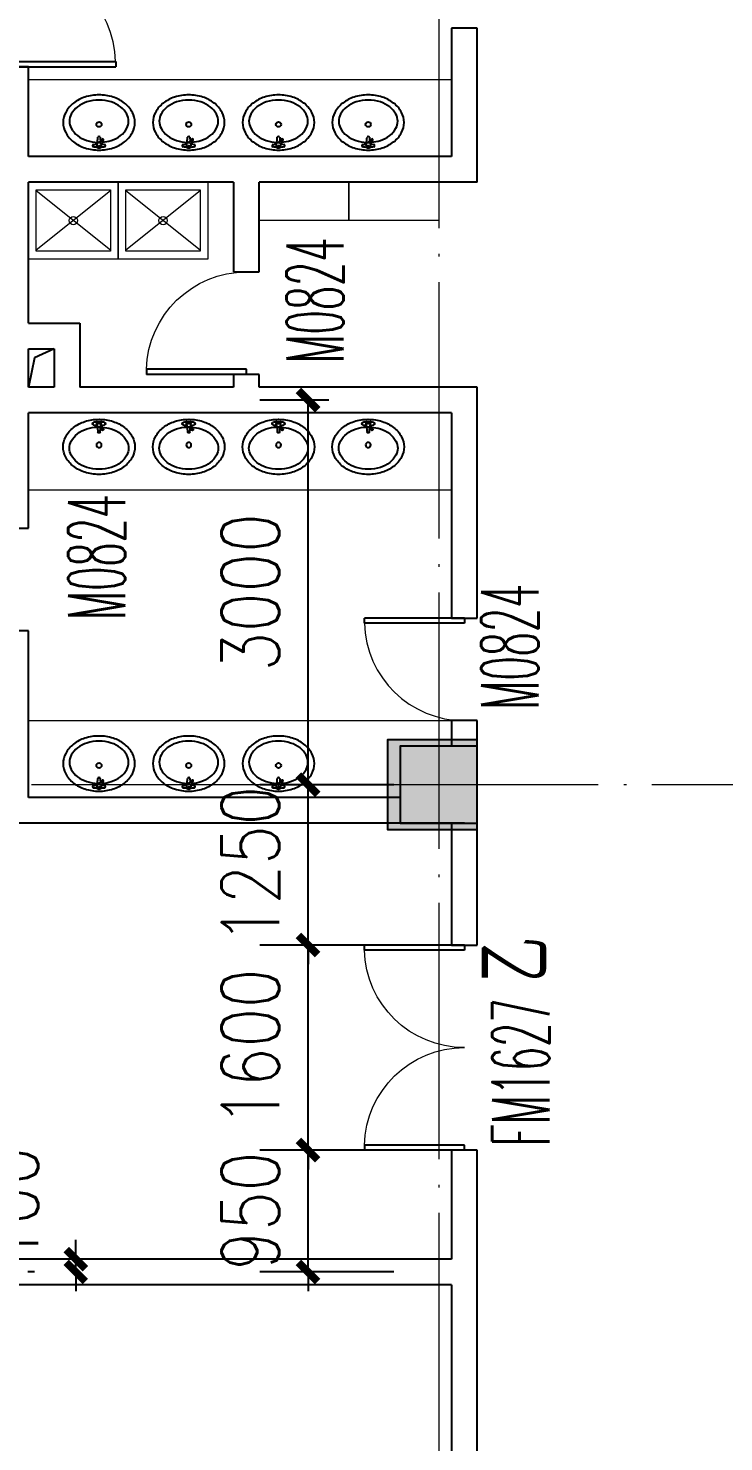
# Model space of a CAD drawing. Extents: x 1417642 to 3570900, y 124798 to 1191112.
# Drawn here: x 1518208 to 1523634, y 312093 to 323117 of the extents above; entities that cross this region are included whole.
import ezdxf

# ---------------------------------------------------------------- set-up
doc = ezdxf.new("R2010")
doc.units = 0
doc.header["$LTSCALE"] = 1000
doc.header["$MEASUREMENT"] = 0
doc.linetypes.add('DOTE', pattern=[2.42, 2, -0.2, 0.02, -0.2])
doc.layers.get('0').update_dxf_attribs({"linetype": 'CONTINUOUS'})
doc.layers.get('Defpoints').update_dxf_attribs({"linetype": 'CONTINUOUS'})
for name, color, linetype in [('colu', 2, 'CONTINUOUS'), ('COLUMN', 9, 'CONTINUOUS'), ('DOTE', 1, 'DOTE'), ('LATRINE', 6, 'CONTINUOUS'), ('LVTRY', 6, 'CONTINUOUS'), ('PUB_DIM', 3, 'CONTINUOUS'), ('PUB_HATCH', 8, 'CONTINUOUS'), ('tiaozheng', 20, 'CONTINUOUS'), ('WALL', 4, 'CONTINUOUS'), ('WINDOW', 2, 'CONTINUOUS'), ('WINDOW_TEXT', 7, 'CONTINUOUS'), ('柱填充', 8, 'CONTINUOUS')]:
    doc.layers.add(name, color=color, linetype=linetype)
doc.styles.add('_TCH_WINDOW', font='ROMANS.shx', dxfattribs={"width": 0.7, "height": 400, "bigfont": 'Z.shx'})
doc.styles.add('DIM_FONT', font='SIMPLEX.shx', dxfattribs={"width": 0.8})
doc.dimstyles.new('DIMN150', dxfattribs={"dimscale": 1.5, "dimtxt": 300, "dimasz": 100, "dimexe": 250, "dimexo": 300, "dimgap": 150, "dimtad": 1, "dimdec": 0, "dimzin": 0, "dimdsep": 46, "dimtxsty": 'DIM_FONT', "dimblk": 'ARCHTICK', "dimcen": 0.09, "dimdle": 1.5, "dimclrt": 7, "dimazin": 2, "dimtfac": 1, "dimtdec": 0, "dimtix": 1, "dimtmove": 2, "dimatfit": 3, "dimldrblk": 'ARCHTICK', "dimfxl": 1, "dimtolj": 1, "dimtzin": 0, "dimarcsym": 0})

# ---------------------------------------------------------------- blocks, each defined once
blk = doc.blocks.new('i89')
at = {"layer": '柱填充'}
h = blk.add_hatch(color=256, dxfattribs=at)
h.paths.add_polyline_path([(1555333, 501498), (1555333, 502098), (1554733, 502098), (1554733, 501498)])
h.paths.add_polyline_path([(1525733, 501498), (1525733, 502098), (1525133, 502098), (1525133, 501498)])
h.paths.add_polyline_path([(1517733, 501498), (1517733, 502098), (1517133, 502098), (1517133, 501498)])
h.paths.add_polyline_path([(1509733, 501498), (1509733, 502098), (1509133, 502098), (1509133, 501498)])
h.paths.add_polyline_path([(1501733, 501498), (1501733, 502098), (1501133, 502098), (1501133, 501498)])
h.paths.add_polyline_path([(1498133, 501498), (1498133, 502098), (1497533, 502098), (1497533, 501498)])
h.paths.add_polyline_path([(1498133, 529448), (1498133, 530148), (1497433, 530148), (1497433, 529448)])
h.paths.add_polyline_path([(1498133, 537448), (1498133, 538148), (1497433, 538148), (1497433, 537448)])
h.paths.add_polyline_path([(1541783, 545398), (1541783, 546098), (1541083, 546098), (1541083, 545398)])
h.paths.add_polyline_path([(1565333, 559098), (1565333, 559698), (1564733, 559698), (1564733, 559098)])
h.paths.add_polyline_path([(1565383, 549098), (1565383, 549798), (1564683, 549798), (1564683, 549098)])
h.paths.add_polyline_path([(1565333, 545498), (1565333, 546098), (1564733, 546098), (1564733, 545498)])
h.paths.add_polyline_path([(1565383, 538098), (1564683, 538098), (1564683, 537498), (1565383, 537498)])
h.paths.add_polyline_path([(1565333, 529498), (1565333, 530098), (1564733, 530098), (1564733, 529498)])
h.paths.add_polyline_path([(1565333, 519498), (1565333, 520098), (1564733, 520098), (1564733, 519498)])
h.paths.add_polyline_path([(1565333, 511498), (1565333, 512098), (1564733, 512098), (1564733, 511498)])
h.paths.add_polyline_path([(1565333, 501498), (1565333, 502098), (1564733, 502098), (1564733, 501498)])
h.paths.add_polyline_path([(1555333, 559098), (1555333, 559698), (1554733, 559698), (1554733, 559098)])
h.paths.add_polyline_path([(1555333, 549098), (1555333, 549698), (1554733, 549698), (1554733, 549098)])
h.paths.add_polyline_path([(1555333, 545498), (1555333, 546098), (1554733, 546098), (1554733, 545498)])
h.paths.add_polyline_path([(1555333, 537498), (1555333, 538098), (1554733, 538098), (1554733, 537498)])
h.paths.add_polyline_path([(1555433, 529448), (1555433, 530148), (1554733, 530148), (1554733, 529448)])
h.paths.add_polyline_path([(1555433, 519448), (1555433, 520148), (1554733, 520148), (1554733, 519448)])
h.paths.add_polyline_path([(1555433, 511498), (1555433, 512198), (1554733, 512198), (1554733, 511498)])
h.paths.add_polyline_path([(1551733, 557298), (1551733, 557898), (1551133, 557898), (1551133, 557298)])
h.paths.add_polyline_path([(1551783, 549098), (1551783, 549798), (1551083, 549798), (1551083, 549098)])
h.paths.add_polyline_path([(1551733, 545498), (1551733, 546098), (1551133, 546098), (1551133, 545498)])
h.paths.add_polyline_path([(1551733, 537498), (1551733, 538098), (1551133, 538098), (1551133, 537498)])
h.paths.add_polyline_path([(1551733, 529498), (1551733, 530098), (1551133, 530098), (1551133, 529498)])
h.paths.add_polyline_path([(1551733, 519498), (1551733, 520098), (1551133, 520098), (1551133, 519498)])
h.paths.add_polyline_path([(1551783, 511498), (1551783, 512198), (1551083, 512198), (1551083, 511498)])
h.paths.add_polyline_path([(1551733, 501498), (1551733, 502098), (1551133, 502098), (1551133, 501498)])
h.paths.add_polyline_path([(1541733, 559098), (1541733, 559698), (1541133, 559698), (1541133, 559098)])
h.paths.add_polyline_path([(1541733, 557298), (1541733, 557898), (1541133, 557898), (1541133, 557298)])
h.paths.add_polyline_path([(1541783, 549098), (1541783, 549798), (1541083, 549798), (1541083, 549098)])
h.paths.add_polyline_path([(1541733, 537498), (1541733, 538298), (1541133, 538298), (1541133, 537498)])
h.paths.add_polyline_path([(1541733, 519298), (1541733, 520098), (1541133, 520098), (1541133, 519298)])
h.paths.add_polyline_path([(1541833, 511498), (1541833, 512298), (1541033, 512298), (1541033, 511498)])
h.paths.add_polyline_path([(1541733, 501498), (1541733, 502098), (1541133, 502098), (1541133, 501498)])
h.paths.add_polyline_path([(1533733, 559098), (1533733, 559698), (1533133, 559698), (1533133, 559098)])
h.paths.add_polyline_path([(1533783, 549098), (1533783, 549798), (1533083, 549798), (1533083, 549098)])
h.paths.add_polyline_path([(1533733, 545498), (1533733, 546098), (1533133, 546098), (1533133, 545498)])
h.paths.add_polyline_path([(1533733, 537498), (1533733, 538298), (1533133, 538298), (1533133, 537498)])
h.paths.add_polyline_path([(1533733, 519298), (1533733, 520098), (1533133, 520098), (1533133, 519298)])
h.paths.add_polyline_path([(1533833, 511498), (1533833, 512298), (1533033, 512298), (1533033, 511498)])
h.paths.add_polyline_path([(1533733, 501498), (1533733, 502098), (1533133, 502098), (1533133, 501498)])
h.paths.add_polyline_path([(1525733, 559098), (1525733, 559698), (1525133, 559698), (1525133, 559098)])
h.paths.add_polyline_path([(1525783, 549098), (1525783, 549798), (1525083, 549798), (1525083, 549098)])
h.paths.add_polyline_path([(1525733, 545498), (1525733, 546098), (1525133, 546098), (1525133, 545498)])
h.paths.add_polyline_path([(1525733, 537498), (1525733, 538298), (1525133, 538298), (1525133, 537498)])
h.paths.add_polyline_path([(1525733, 519298), (1525733, 520098), (1525133, 520098), (1525133, 519298)])
h.paths.add_polyline_path([(1525833, 511498), (1525833, 512298), (1525033, 512298), (1525033, 511498)])
h.paths.add_polyline_path([(1517733, 559098), (1517733, 559698), (1517133, 559698), (1517133, 559098)])
h.paths.add_polyline_path([(1517783, 549098), (1517783, 549798), (1517083, 549798), (1517083, 549098)])
h.paths.add_polyline_path([(1517733, 545498), (1517733, 546098), (1517133, 546098), (1517133, 545498)])
h.paths.add_polyline_path([(1517733, 537498), (1517733, 538298), (1517133, 538298), (1517133, 537498)])
h.paths.add_polyline_path([(1517733, 519298), (1517733, 520098), (1517133, 520098), (1517133, 519298)])
h.paths.add_polyline_path([(1517833, 511498), (1517833, 512298), (1517033, 512298), (1517033, 511498)])
h.paths.add_polyline_path([(1509733, 559098), (1509733, 559698), (1509133, 559698), (1509133, 559098)])
h.paths.add_polyline_path([(1509783, 549098), (1509783, 549798), (1509083, 549798), (1509083, 549098)])
h.paths.add_polyline_path([(1509733, 545498), (1509733, 546098), (1509133, 546098), (1509133, 545498)])
h.paths.add_polyline_path([(1509733, 537498), (1509733, 538298), (1509133, 538298), (1509133, 537498)])
h.paths.add_polyline_path([(1509733, 519298), (1509733, 520098), (1509133, 520098), (1509133, 519298)])
h.paths.add_polyline_path([(1509833, 511498), (1509833, 512298), (1509033, 512298), (1509033, 511498)])
h.paths.add_polyline_path([(1509733, 480798), (1509733, 481398), (1509133, 481398), (1509133, 480798)])
h.paths.add_polyline_path([(1501733, 559098), (1501733, 559698), (1501133, 559698), (1501133, 559098)])
h.paths.add_polyline_path([(1501733, 549098), (1501733, 549698), (1501133, 549698), (1501133, 549098)])
h.paths.add_polyline_path([(1501733, 545498), (1501733, 546098), (1501133, 546098), (1501133, 545498)])
h.paths.add_polyline_path([(1501733, 537498), (1501733, 538098), (1501133, 538098), (1501133, 537498)])
h.paths.add_polyline_path([(1501733, 529498), (1501733, 530098), (1501133, 530098), (1501133, 529498)])
h.paths.add_polyline_path([(1501733, 519498), (1501733, 520098), (1501133, 520098), (1501133, 519498)])
h.paths.add_polyline_path([(1501833, 511498), (1501833, 512198), (1501133, 512198), (1501133, 511498)])
h.paths.add_polyline_path([(1501733, 480798), (1501733, 481398), (1501133, 481398), (1501133, 480798)])
h.paths.add_polyline_path([(1498133, 559098), (1498133, 559698), (1497533, 559698), (1497533, 559098)])
h.paths.add_polyline_path([(1498183, 549098), (1498183, 549798), (1497483, 549798), (1497483, 549098)])
h.paths.add_polyline_path([(1498133, 545498), (1498133, 546098), (1497533, 546098), (1497533, 545498)])
h.paths.add_polyline_path([(1498133, 519448), (1498133, 520148), (1497433, 520148), (1497433, 519448)])
h.paths.add_polyline_path([(1498133, 511448), (1498133, 512148), (1497433, 512148), (1497433, 511448)])
h.paths.add_polyline_path([(1498133, 480798), (1498133, 481398), (1497533, 481398), (1497533, 480798)])
h.paths.add_polyline_path([(1488133, 559098), (1488133, 559698), (1487533, 559698), (1487533, 559098)])
h.paths.add_polyline_path([(1488233, 549098), (1488233, 549798), (1487533, 549798), (1487533, 549098)])
h.paths.add_polyline_path([(1488133, 545498), (1488133, 546098), (1487533, 546098), (1487533, 545498)])
h.paths.add_polyline_path([(1488133, 537498), (1488133, 538098), (1487533, 538098), (1487533, 537498)])
h.paths.add_polyline_path([(1488133, 529498), (1488133, 530098), (1487533, 530098), (1487533, 529498)])
h.paths.add_polyline_path([(1488133, 519498), (1488133, 520098), (1487533, 520098), (1487533, 519498)])
h.paths.add_polyline_path([(1488133, 511498), (1488133, 512098), (1487533, 512098), (1487533, 511498)])
h.paths.add_polyline_path([(1488133, 501498), (1488133, 502098), (1487533, 502098), (1487533, 501498)])
h.paths.add_polyline_path([(1488133, 480798), (1488133, 481398), (1487533, 481398), (1487533, 480798)])
h.paths.add_polyline_path([(1498133, 484398), (1498133, 485198), (1497433, 485198), (1497433, 484398)])
h.paths.add_polyline_path([(1498134, 496298), (1498134, 497098), (1497433, 497098), (1497433, 496298)])
h.paths.add_polyline_path([(1487533, 497098), (1487533, 496298), (1488233, 496298), (1488233, 497098)])
h.paths.add_polyline_path([(1487533, 485198), (1487533, 484398), (1488233, 484398), (1488233, 485198)])
h.paths.add_polyline_path([(1509733, 496298), (1509733, 497098), (1509033, 497098), (1509033, 496298)])
h.paths.add_polyline_path([(1509733, 484398), (1509733, 485198), (1509033, 485198), (1509033, 484398)])
at = {"layer": 'colu'}
blk.add_lwpolyline([(1498133, 511448), (1498133, 512148), (1497433, 512148), (1497433, 511448)], close=True, dxfattribs=at)
blk = doc.blocks.new('_ArchTick')
at = {"color": 0, "linetype": 'ByBlock', "const_width": 0.4}
blk.add_lwpolyline([(-0.5, -0.5), (0.5, 0.5)], dxfattribs=at)
blk = doc.blocks.new('*D881')
at = {"layer": 'Defpoints', "color": 0}
for p in [(1518579, 313517), (1518706, 313517), (1518706, 313417)]:
    blk.add_point(p, dxfattribs=at)
at = {"layer": 'PUB_DIM', "color": 0, "lineweight": -2}
for p, q in [((1518579, 313517), (1518579, 313667)), ((1518256, 313517), (1518204, 313517)), ((1518256, 313417), (1518204, 313417)), ((1518579, 313417), (1518579, 313517)), ((1518579, 313417), (1518579, 313267))]:
    blk.add_line(p, q, dxfattribs=at)
at = {"layer": 'PUB_DIM', "color": 0, "lineweight": -2, "xscale": 150, "yscale": 150, "zscale": 150}
for p, rotation in [((1518579, 313517), 270), ((1518579, 313417), 90)]:
    blk.add_blockref('_ArchTick', p, dxfattribs=dict(at, rotation=rotation))
at = {"layer": 'PUB_DIM', "color": 7, "insert": (1518061, 313935), "char_height": 450, "attachment_point": 5, "rotation": 90, "style": 'DIM_FONT'}
blk.add_mtext('\\A1;100', dxfattribs=at)
blk = doc.blocks.new('*D1186')
at = {"layer": 'Defpoints', "color": 0}
for p in [(1520391, 314367), (1521510, 314367), (1521510, 313417)]:
    blk.add_point(p, dxfattribs=at)
at = {"layer": 'PUB_DIM', "color": 0, "lineweight": -2}
for p, q in [((1520391, 314367), (1520391, 314517)), ((1521060, 314367), (1520016, 314367)), ((1520391, 313417), (1520391, 314367)), ((1521060, 313417), (1520016, 313417)), ((1520391, 313417), (1520391, 313267))]:
    blk.add_line(p, q, dxfattribs=at)
at = {"layer": 'PUB_DIM', "color": 0, "lineweight": -2, "xscale": 150, "yscale": 150, "zscale": 150}
for p, rotation in [((1520391, 314367), 270), ((1520391, 313417), 90)]:
    blk.add_blockref('_ArchTick', p, dxfattribs=dict(at, rotation=rotation))
at = {"layer": 'PUB_DIM', "color": 7, "insert": (1519941, 313892), "char_height": 450, "attachment_point": 5, "rotation": 90, "style": 'DIM_FONT'}
blk.add_mtext('\\A1;950', dxfattribs=at)
blk = doc.blocks.new('*D1187')
at = {"layer": 'Defpoints', "color": 0}
for p in [(1520391, 315967), (1521510, 315967), (1521510, 314367)]:
    blk.add_point(p, dxfattribs=at)
at = {"layer": 'PUB_DIM', "color": 0, "lineweight": -2}
for p, q in [((1520391, 315967), (1520391, 316117)), ((1521060, 315967), (1520016, 315967)), ((1520391, 314367), (1520391, 315967)), ((1521060, 314367), (1520016, 314367)), ((1520391, 314367), (1520391, 314217))]:
    blk.add_line(p, q, dxfattribs=at)
at = {"layer": 'PUB_DIM', "color": 0, "lineweight": -2, "xscale": 150, "yscale": 150, "zscale": 150}
for p, rotation in [((1520391, 315967), 270), ((1520391, 314367), 90)]:
    blk.add_blockref('_ArchTick', p, dxfattribs=dict(at, rotation=rotation))
at = {"layer": 'PUB_DIM', "color": 7, "insert": (1519941, 315167), "char_height": 450, "attachment_point": 5, "rotation": 90, "style": 'DIM_FONT'}
blk.add_mtext('\\A1;1600', dxfattribs=at)
blk = doc.blocks.new('*D1188')
at = {"layer": 'Defpoints', "color": 0}
for p in [(1520391, 317217), (1521510, 317217), (1521510, 315967)]:
    blk.add_point(p, dxfattribs=at)
at = {"layer": 'PUB_DIM', "color": 0, "lineweight": -2}
for p, q in [((1520391, 317217), (1520391, 317367)), ((1521060, 317217), (1520016, 317217)), ((1520391, 315967), (1520391, 317217)), ((1521060, 315967), (1520016, 315967)), ((1520391, 315967), (1520391, 315817))]:
    blk.add_line(p, q, dxfattribs=at)
at = {"layer": 'PUB_DIM', "color": 0, "lineweight": -2, "xscale": 150, "yscale": 150, "zscale": 150}
for p, rotation in [((1520391, 317217), 270), ((1520391, 315967), 90)]:
    blk.add_blockref('_ArchTick', p, dxfattribs=dict(at, rotation=rotation))
at = {"layer": 'PUB_DIM', "color": 7, "insert": (1519941, 316592), "char_height": 450, "attachment_point": 5, "rotation": 90, "style": 'DIM_FONT'}
blk.add_mtext('\\A1;1250', dxfattribs=at)
blk = doc.blocks.new('*D1462')
at = {"layer": 'Defpoints', "color": 0}
for p in [(1520391, 320217), (1521002, 320217), (1521002, 317217)]:
    blk.add_point(p, dxfattribs=at)
at = {"layer": 'PUB_DIM', "color": 0, "lineweight": -2}
for p, q in [((1520552, 320217), (1520016, 320217)), ((1520391, 317215), (1520391, 320219)), ((1520552, 317217), (1520016, 317217))]:
    blk.add_line(p, q, dxfattribs=at)
at = {"layer": 'PUB_DIM', "color": 0, "lineweight": -2, "xscale": 150, "yscale": 150, "zscale": 150}
for p, rotation in [((1520391, 320217), 90), ((1520391, 317217), 270)]:
    blk.add_blockref('_ArchTick', p, dxfattribs=dict(at, rotation=rotation))
at = {"layer": 'PUB_DIM', "color": 7, "insert": (1519941, 318717), "char_height": 450, "attachment_point": 5, "rotation": 90, "style": 'DIM_FONT'}
blk.add_mtext('\\A1;3000', dxfattribs=at)
blk = doc.blocks.new('_FZH')
blk.add_lwpolyline([(-0.5, -0.5), (0.5, -0.5), (0.5, 0.5), (-0.5, 0.5)], close=True)
at = {"layer": 'PUB_HATCH'}
blk.add_solid([(-0.5, -0.5), (0.5, -0.5), (-0.5, 0.5), (0.5, 0.5)], dxfattribs=at)
blk = doc.blocks.new('$lvtry$00000193')
for p, q in [((-17, -43, 0), (-17, -33, 0)), ((17, -43, 0), (17, -33, 0))]:
    blk.add_line(p, q)
at = {"elevation": 0}
blk.add_lwpolyline([(280, -215, 0.12431), (260, -136, 0.105707), (198, -63, 0.086941), (110, -17, 0.077137), (0, 0, 0.077137), (-110, -17, 0.086941), (-198, -63, 0.105707), (-260, -136, 0.12431), (-280, -215, 0.12431), (-260, -294, 0.105707), (-198, -367, 0.086941), (-110, -413, 0.077137), (0, -430, 0.077137), (110, -413, 0.086941), (198, -367, 0.105707), (260, -294, 0.12431)], format="xyb", close=True, dxfattribs=at)
blk.add_lwpolyline([(-25, -61, 0.056876), (-95, -75, 0.086941), (-168, -113, 0.105707), (-216, -170, 0.12431), (-230, -225, 0.12431), (-216, -280, 0.105707), (-168, -337, 0.086941), (-95, -375, 0.077137), (0, -390, 0.077137), (95, -375, 0.086941), (168, -337, 0.105707), (216, -280, 0.12431), (230, -225, 0.12431), (216, -170, 0.105707), (168, -113, 0.086941), (95, -75, 0.06676), (13, -60, 0.06676)], format="xyb", dxfattribs=at)
for centre, radius in [((0, -43, 0), 16.7), ((0, -200, 0), 20)]:
    blk.add_circle(centre, radius)
for centre, radius, start, end in [((-40, -34, 0), 10.1, 106.6096, 258.1648), ((-64, 234, 0), 259, 274.7069, 282.3732), ((-75, -213, 0), 173, 71.36, 79.1873), ((-29, -80, 0), 6.77, 155.344, 308.3224), ((-171, 19, 0), 166, 324.8411, 338.1337), ((-171, 19, 0), 170, 324.8411, 331.3523), ((-29, -80, 0), 3.37, 155.344, 308.3224), ((100, -194, 0), 170, 132.3141, 138.8253), ((100, -194, 0), 166, 125.5327, 138.8253), ((-12, -58, 0), 10.6, 201.8924, 261.774), ((0, -33, 0), 16.7, 0, 180), ((-381, -115, 0), 372, 2.3982, 6.7627), ((0, -96, 0), 9.9, 201.7837, 338.2163), ((64, 234, 0), 259, 257.6268, 265.2931), ((381, -115, 0), 372, 170.1008, 177.6018), ((75, -213, 0), 173, 100.8127, 110.4191), ((40, -34, 0), 10.1, 281.8352, 73.3904)]:
    blk.add_arc(centre, radius, start, end)
blk.add_point((0, -33, 0))
blk = doc.blocks.new('$DorLib2D$00000001')
for p, q in [((0.45, 0.975), (0.5, 0.975)), ((0.45, 0), (0.45, 0.975)), ((0.5, 0), (0.5, 0.975)), ((0.5, 0), (0.45, 0))]:
    blk.add_line(p, q)
at = {"lineweight": 13}
blk.add_arc((0.475, 0), 0.975, 91.4693, 180, dxfattribs=at)
blk = doc.blocks.new('$DorLib2D$00000002')
for p, q in [((-0.5, 0), (-0.5, 0.4875)), ((-0.475, 0.4875), (-0.5, 0.4875)), ((-0.475, 0), (-0.475, 0.4875)), ((0.475, 0), (0.475, 0.4875)), ((0.475, 0.4875), (0.5, 0.4875)), ((0.5, 0), (0.5, 0.4875)), ((-0.5, 0), (-0.475, 0)), ((0.5, 0), (0.475, 0))]:
    blk.add_line(p, q)
at = {"lineweight": 13}
for centre, start, end in [((-0.4875, 0), 0, 88.53072), ((0.4875, 0), 91.46928, 180)]:
    blk.add_arc(centre, 0.4875, start, end, dxfattribs=at)

msp = doc.modelspace()

# ---------------------------------------------------------------- linework, layer by layer
at = {"layer": 'DOTE', "lineweight": 0}
for points in [[(1521410.3, 342917), (1521410.3, 259645.1)], [(1597673.8, 317217), (1501410.3, 317217)]]:
    msp.add_lwpolyline(points, dxfattribs=at)
at = {"layer": 'LATRINE', "lineweight": 0, "elevation": 0}
for points in [[(1518210.3, 322717), (1521510.3, 322717)], [(1518210.3, 319517), (1521510.3, 319517)], [(1518210.3, 317717), (1521610.3, 317717)]]:
    msp.add_lwpolyline(points, dxfattribs=at)
at = {"layer": 'LVTRY', "lineweight": 0}
for p, q in [((1518850.3, 321849), (1518270.3, 321385.3)), ((1518850.3, 321385.3), (1518270.3, 321849)), ((1519550.3, 321849), (1518970.3, 321385.3)), ((1519550.3, 321385.3), (1518970.3, 321849))]:
    msp.add_line(p, q, dxfattribs=at)
for points in [[(1518210.3, 321917), (1518910.3, 321917), (1518910.3, 321317.3), (1518210.3, 321317.3)], [(1518910.3, 321917), (1519610.3, 321917), (1519610.3, 321317.3), (1518910.3, 321317.3)], [(1520010.3, 321917), (1520710.3, 321917), (1520710.3, 321617.3), (1520010.3, 321617.3)], [(1520710.3, 321917), (1521410.3, 321917), (1521410.3, 321617.3), (1520710.3, 321617.3)], [(1518270.3, 321857), (1518850.3, 321857), (1518850.3, 321377.3), (1518270.3, 321377.3)], [(1518970.3, 321857), (1519550.3, 321857), (1519550.3, 321377.3), (1518970.3, 321377.3)]]:
    msp.add_lwpolyline(points, close=True, dxfattribs=at)
for centre in [(1518560.3, 321617.1), (1519260.3, 321617.1)]:
    msp.add_circle(centre, 32.1, dxfattribs=at)
at = {"layer": 'tiaozheng', "color": 2}
for p, q in [((1518410.3, 320617), (1518257.3, 320547.4)), ((1518257.3, 320547.4), (1518210.3, 320317))]:
    msp.add_line(p, q, dxfattribs=at)
at = {"layer": 'WALL'}
for p, q in [((1521710.3, 323117), (1521510.3, 323117)), ((1521510.3, 323117), (1521510.3, 322117)), ((1521710.3, 321917), (1521710.3, 323117)), ((1518210.3, 322817), (1518010.3, 322817)), ((1518210.3, 322117), (1518210.3, 322817)), ((1519910.3, 322117), (1518210.3, 322117)), ((1521510.3, 322117), (1519910.3, 322117)), ((1519810.3, 321917), (1518210.3, 321917)), ((1518210.3, 321017), (1518210.3, 321917)), ((1519810.3, 321917), (1519810.3, 321217)), ((1521710.3, 321917), (1520010.3, 321917)), ((1520010.3, 321217), (1520010.3, 321917)), ((1519810.3, 321217), (1520010.3, 321217)), ((1518210.3, 320817), (1518210.3, 321017)), ((1518210.3, 320817), (1518610.3, 320817)), ((1518610.3, 320817), (1518610.3, 320317)), ((1518210.3, 320617), (1518410.3, 320617)), ((1518210.3, 320317), (1518210.3, 320617)), ((1518410.3, 320617), (1518410.3, 320317)), ((1520010.3, 320417), (1519810.3, 320417)), ((1519810.3, 320417), (1519810.3, 320317)), ((1520010.3, 320317), (1520010.3, 320417)), ((1518410.3, 320317), (1518210.3, 320317)), ((1519810.3, 320317), (1518610.3, 320317)), ((1521710.3, 320317), (1520010.3, 320317)), ((1521710.3, 318517), (1521710.3, 320317)), ((1518510.3, 320117), (1518210.3, 320117)), ((1518210.3, 319217), (1518210.3, 320117)), ((1519910.3, 320117), (1518510.3, 320117)), ((1521510.3, 320117), (1519910.3, 320117)), ((1521510.3, 320117), (1521510.3, 318517)), ((1518010.3, 319217), (1518210.3, 319217)), ((1521510.3, 318517), (1521710.3, 318517)), ((1518210.3, 318417), (1518010.3, 318417)), ((1518210.3, 317717), (1518210.3, 318417)), ((1518210.3, 317117), (1518210.3, 317717)), ((1521710.3, 317717), (1521510.3, 317717)), ((1521510.3, 317717), (1521510.3, 317517)), ((1521710.3, 317517), (1521710.3, 317717)), ((1521110.3, 317117), (1518210.3, 317117)), ((1521610.3, 316917), (1518110.3, 316917)), ((1521510.3, 316917), (1521510.3, 315967)), ((1521710.3, 315967), (1521710.3, 316917)), ((1521510.3, 315967), (1521710.3, 315967)), ((1521710.3, 314367), (1521510.3, 314367)), ((1521510.3, 314367), (1521510.3, 313517)), ((1521710.3, 313417), (1521710.3, 314367)), ((1521510.3, 313517), (1511310.3, 313517)), ((1521710.3, 311017), (1521710.3, 313417)), ((1521510.3, 313317), (1511310.3, 313317)), ((1521510.3, 313317), (1521510.3, 311017))]:
    msp.add_line(p, q, dxfattribs=at)

# ---------------------------------------------------------------- block references
at = {"layer": 'COLUMN', "lineweight": 0, "xscale": 600, "yscale": 600, "zscale": 600}
msp.add_blockref('_FZH', (1521410.3, 317217), dxfattribs=at)
at = {"layer": 'LVTRY', "lineweight": 0, "rotation": 180}
for p in [(1518760.3, 322167, 0), (1519460.3, 322167, 0), (1520160.3, 322167, 0), (1520860.3, 322167, 0), (1518760.3, 317167, 0), (1519460.3, 317167, 0), (1520160.3, 317167, 0)]:
    msp.add_blockref('$lvtry$00000193', p, dxfattribs=at)
at = {"layer": 'LVTRY', "lineweight": 0, "yscale": -1, "rotation": 180}
for p in [(1518760.3, 320067, 0), (1519460.3, 320067, 0), (1520160.3, 320067, 0), (1520860.3, 320067, 0)]:
    msp.add_blockref('$lvtry$00000193', p, dxfattribs=at)
at = {"layer": 'tiaozheng'}
msp.add_blockref('i89', (23577.2, -194581.3), dxfattribs=at)
at = {"layer": 'WINDOW', "lineweight": 0}
ref = msp.add_blockref('$DorLib2D$00000001', (1518110.3, 323217), dxfattribs=dict(at, xscale=-800, yscale=-800, zscale=-800, rotation=90))
ref.add_attrib('A', 'M0824', (1517679.7, 322902.5), dxfattribs={"layer": 'WINDOW_TEXT', "lineweight": 0, "height": 446.25, "rotation": 90, "style": '_TCH_WINDOW', "width": 0.494118})
ref = msp.add_blockref('$DorLib2D$00000001', (1519910.3, 320817), dxfattribs=dict(at, xscale=-800, yscale=800, zscale=-800, rotation=90))
ref.add_attrib('A', 'M0824', (1520668.7, 320502.5), dxfattribs={"layer": 'WINDOW_TEXT', "lineweight": 0, "height": 446.25, "rotation": 90, "style": '_TCH_WINDOW', "width": 0.494118})
ref = msp.add_blockref('$DorLib2D$00000001', (1518110.3, 318817), dxfattribs=dict(at, xscale=-800, yscale=800, zscale=-800, rotation=90))
ref.add_attrib('A', 'M0824', (1518965.4, 318502.5), dxfattribs={"layer": 'WINDOW_TEXT', "lineweight": 0, "height": 446.25, "rotation": 90, "style": '_TCH_WINDOW', "width": 0.494118})
ref = msp.add_blockref('$DorLib2D$00000001', (1521610.3, 318117), dxfattribs=dict(at, xscale=800, yscale=800, zscale=800, rotation=90))
ref.add_attrib('A', 'M0824', (1522188.5, 317802.5), dxfattribs={"layer": 'WINDOW_TEXT', "lineweight": 0, "height": 446.25, "rotation": 90, "style": '_TCH_WINDOW', "width": 0.494118})
at = {"layer": 'WINDOW', "lineweight": 0, "xscale": -1600, "yscale": 1600, "zscale": -1600, "rotation": 90}
msp.add_blockref('$DorLib2D$00000002', (1521610.3, 315167), dxfattribs=at)

# ---------------------------------------------------------------- texts
at = {"layer": 'WINDOW_TEXT', "style": '_TCH_WINDOW'}
for s, height, width, p in [('乙', 525, 0.7, (1522274.3, 315678.7)), ('FM1627', 446.25, 0.494118, (1522274.3, 314397.7))]:
    msp.add_text(s, height=height, rotation=90, dxfattribs=dict(at, width=width)).set_placement(p)

# ---------------------------------------------------------------- dimensions: what is measured, and where the dimension line sits
at = {"layer": 'PUB_DIM'}
for p1, p2, distance, picture, middle in [((1521001.8, 317217), (1521001.8, 320217), 611.3, '*D1462', (1519940.5, 318717)), ((1521510.3, 315967), (1521510.3, 317217), 1119.7, '*D1188', (1519940.5, 316592)), ((1521510.3, 314367), (1521510.3, 315967), 1119.7, '*D1187', (1519940.5, 315167)), ((1521510.3, 313417), (1521510.3, 314367), 1119.7, '*D1186', (1519940.5, 313892))]:
    dim = msp.add_aligned_dim(p1=p1, p2=p2, distance=distance, dimstyle='DIMN150', dxfattribs=at)
    dim.commit()
    dim.dimension.update_dxf_attribs({"geometry": picture, "text_midpoint": middle})
dim = msp.add_linear_dim(base=(1518578.6, 313517), p1=(1518706.2, 313417), p2=(1518706.2, 313517), angle=90, dimstyle='DIMN150', dxfattribs=at)
dim.commit()
dim.dimension.update_dxf_attribs({"geometry": '*D881', "text_midpoint": (1518061.1, 313934.7), "dimtype": 129})

doc.saveas('drawing.dxf')
